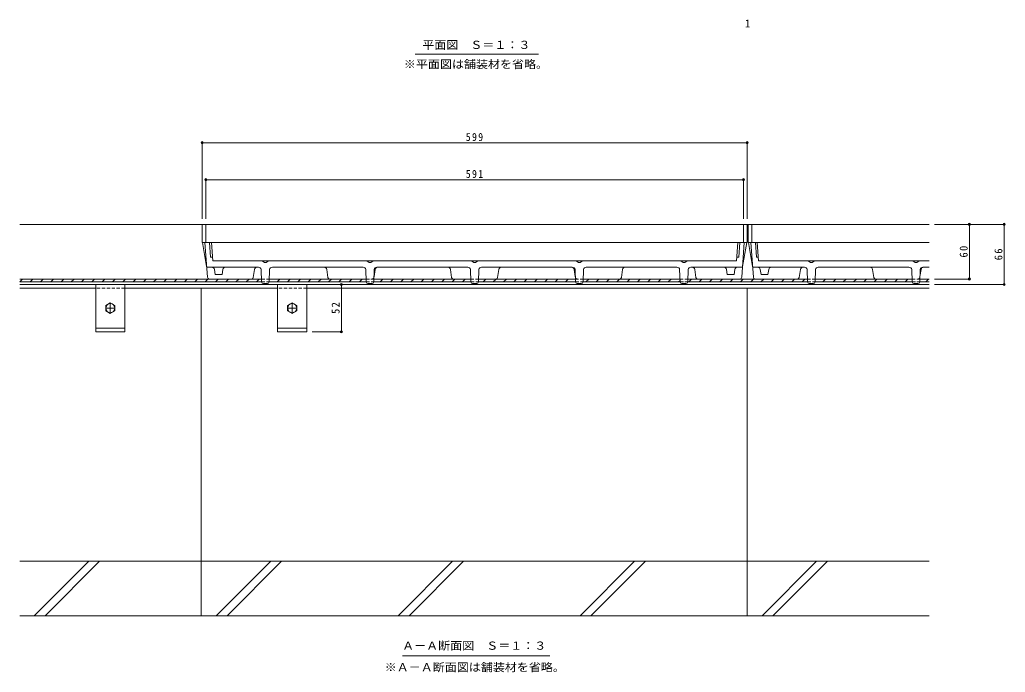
# Model space of a CAD drawing. Units: millimetres at full size, sheet at 1:3. Extents: x -1129 to 1149, y -824 to 763.
# Drawn here: x -1129 to -45, y -742 to -25 of the extents above; entities that cross this region are included whole.
import ezdxf
from ezdxf.enums import TextEntityAlignment as Align

# ---------------------------------------------------------------- set-up
doc = ezdxf.new("R2010")
doc.units = ezdxf.units.MM
doc.header["$LTSCALE"] = 3
doc.header["$PDMODE"] = 32
doc.header["$PDSIZE"] = 2.4
doc.linetypes.add('CHAIN1', pattern=[8, 5, -1, 1, -1])
doc.linetypes.add('DASHED1', pattern=[1.8, 1.2, -0.6])
for name, color, linetype, lineweight in [('4-0', 7, 'Continuous', 9), ('4-2', 3, 'Continuous', 9), ('4-4', 7, 'Continuous', 9), ('4-5', 7, 'Continuous', 9), ('4-6', 6, 'Continuous', 5), ('4-8', 3, 'Continuous', 9), ('4-A', 2, 'Continuous', 9), ('4-F', 6, 'Continuous', 5)]:
    doc.layers.add(name, color=color, linetype=linetype, lineweight=lineweight)
doc.styles.add('ＭＳ ゴシック', font='')
doc.styles.get('ＭＳ ゴシック').set_extended_font_data('MS Gothic')

msp = doc.modelspace()

# ---------------------------------------------------------------- linework, layer by layer
at = {"layer": '4-0'}
for p, q in [((-129.126, -249.949), (-1128.626, -249.949)), ((-129.126, -315.949), (-1128.626, -315.949))]:
    msp.add_line(p, q, dxfattribs=at)
at = {"layer": '4-2'}
for p, q in [((-329.126, -249.949), (-928.126, -249.949)), ((-928.126, -269.949), (-928.126, -249.949)), ((-924.126, -269.949), (-924.126, -249.949)), ((-333.126, -269.949), (-333.126, -249.949)), ((-329.126, -269.949), (-329.126, -249.949)), ((-129.126, -249.949), (-328.126, -249.949)), ((-328.126, -269.949), (-328.126, -249.949)), ((-324.126, -269.949), (-324.126, -249.949)), ((-928.126, -269.949), (-628.626, -269.949)), ((-923.199, -296.121), (-927.776, -269.949)), ((-922.259, -308.092), (-924.983, -269.949)), ((-918.827, -285.949), (-919.97, -269.949)), ((-916.536, -289.949), (-917.965, -269.949)), ((-329.126, -269.949), (-628.626, -269.949)), ((-340.715, -289.949), (-339.287, -269.949)), ((-338.424, -285.949), (-337.282, -269.949)), ((-334.993, -308.092), (-332.269, -269.949)), ((-334.053, -296.121), (-329.476, -269.949)), ((-328.126, -269.949), (-129.126, -269.949)), ((-323.199, -296.121), (-327.776, -269.949)), ((-322.259, -308.092), (-324.983, -269.949)), ((-318.828, -285.949), (-319.97, -269.949)), ((-316.536, -289.949), (-317.965, -269.949)), ((-918.827, -285.949), (-916.822, -285.949)), ((-916.536, -289.949), (-836.986, -289.949)), ((-859.626, -291.949), (-862.126, -289.949)), ((-859.626, -291.949), (-857.626, -291.949)), ((-855.126, -289.949), (-857.626, -291.949)), ((-836.986, -289.949), (-628.626, -289.949)), ((-744.626, -291.949), (-747.126, -289.949)), ((-744.626, -291.949), (-742.626, -291.949)), ((-740.126, -289.949), (-742.626, -291.949)), ((-629.626, -291.949), (-632.126, -289.949)), ((-629.626, -291.949), (-628.626, -291.949)), ((-420.266, -289.949), (-628.626, -289.949)), ((-627.626, -291.949), (-628.626, -291.949)), ((-627.626, -291.949), (-625.126, -289.949)), ((-517.126, -289.949), (-514.626, -291.949)), ((-512.626, -291.949), (-514.626, -291.949)), ((-512.626, -291.949), (-510.126, -289.949)), ((-340.715, -289.949), (-420.266, -289.949)), ((-402.126, -289.949), (-399.626, -291.949)), ((-397.626, -291.949), (-399.626, -291.949)), ((-397.626, -291.949), (-395.126, -289.949)), ((-338.424, -285.949), (-340.429, -285.949)), ((-318.828, -285.949), (-316.822, -285.949)), ((-316.536, -289.949), (-236.986, -289.949)), ((-259.626, -291.949), (-262.126, -289.949)), ((-259.626, -291.949), (-257.626, -291.949)), ((-255.126, -289.949), (-257.626, -291.949)), ((-236.986, -289.949), (-129.126, -289.949)), ((-144.626, -291.949), (-147.126, -289.949)), ((-144.626, -291.949), (-142.626, -291.949)), ((-140.126, -289.949), (-142.626, -291.949)), ((-922.214, -296.949), (-867.552, -296.949)), ((-914.663, -299.493), (-913.824, -304.949)), ((-905.446, -299.493), (-906.285, -304.949)), ((-871.865, -308.253), (-870.517, -299.493)), ((-866.274, -296.949), (-867.552, -296.949)), ((-862.845, -313.197), (-863.297, -299.577)), ((-853.954, -299.577), (-854.407, -313.197)), ((-850.977, -296.949), (-835.498, -296.949)), ((-752.552, -296.949), (-835.498, -296.949)), ((-789.887, -308.253), (-791.235, -299.493)), ((-751.274, -296.949), (-752.552, -296.949)), ((-747.845, -313.197), (-748.297, -299.577)), ((-738.954, -299.577), (-739.407, -313.197)), ((-739.209, -307.238), (-738.017, -299.493)), ((-735.978, -296.949), (-637.552, -296.949)), ((-653.887, -308.253), (-655.235, -299.493)), ((-636.274, -296.949), (-637.552, -296.949)), ((-632.845, -313.197), (-633.297, -299.577)), ((-624.407, -313.197), (-623.954, -299.577)), ((-620.978, -296.949), (-619.7, -296.949)), ((-521.274, -296.949), (-619.7, -296.949)), ((-603.365, -308.253), (-602.017, -299.493)), ((-518.043, -307.238), (-519.234, -299.493)), ((-518.297, -299.577), (-517.845, -313.197)), ((-509.407, -313.197), (-508.954, -299.577)), ((-505.978, -296.949), (-504.7, -296.949)), ((-504.7, -296.949), (-421.754, -296.949)), ((-467.365, -308.253), (-466.017, -299.493)), ((-406.274, -296.949), (-421.754, -296.949)), ((-403.297, -299.577), (-402.845, -313.197)), ((-394.407, -313.197), (-393.954, -299.577)), ((-390.977, -296.949), (-389.7, -296.949)), ((-335.038, -296.949), (-389.7, -296.949)), ((-385.387, -308.253), (-386.734, -299.493)), ((-351.806, -299.493), (-350.967, -304.949)), ((-342.589, -299.493), (-343.428, -304.949)), ((-322.214, -296.949), (-267.552, -296.949)), ((-314.663, -299.493), (-313.824, -304.949)), ((-305.446, -299.493), (-306.285, -304.949)), ((-271.865, -308.253), (-270.517, -299.493)), ((-266.274, -296.949), (-267.552, -296.949)), ((-262.845, -313.197), (-263.297, -299.577)), ((-253.954, -299.577), (-254.407, -313.197)), ((-250.977, -296.949), (-235.498, -296.949)), ((-189.887, -308.253), (-191.235, -299.493)), ((-147.845, -313.197), (-148.297, -299.577)), ((-138.954, -299.577), (-139.407, -313.197)), ((-139.209, -307.238), (-138.017, -299.493)), ((-135.978, -296.949), (-129.126, -296.949)), ((-920.264, -309.949), (-873.842, -309.949)), ((-913.824, -304.949), (-906.285, -304.949)), ((-336.988, -309.949), (-383.41, -309.949)), ((-343.428, -304.949), (-350.967, -304.949)), ((-320.264, -309.949), (-273.842, -309.949)), ((-313.824, -304.949), (-306.285, -304.949)), ((-856.391, -314.949), (-860.86, -314.949)), ((-741.391, -314.949), (-745.86, -314.949)), ((-628.626, -314.949), (-630.86, -314.949)), ((-628.626, -314.949), (-626.392, -314.949)), ((-515.86, -314.949), (-511.391, -314.949)), ((-400.86, -314.949), (-396.392, -314.949)), ((-256.392, -314.949), (-260.86, -314.949)), ((-141.391, -314.949), (-145.86, -314.949))]:
    msp.add_line(p, q, dxfattribs=at)
at = {"layer": '4-2', "linetype": 'DASHED1'}
for p, q in [((-739.209, -307.238), (-739.365, -308.253)), ((-517.887, -308.253), (-518.043, -307.238)), ((-139.365, -308.253), (-139.209, -307.238))]:
    msp.add_line(p, q, dxfattribs=at)
at = {"layer": '4-2'}
msp.add_lwpolyline([(-151.274, -296.949), (-152.552, -296.949), (-235.498, -296.949)], dxfattribs=at)
for centre, radius, start, end in [((-922.214, -295.949), 1, 189.91953, 270), ((-917.628, -299.949), 3, 8.74626, 90), ((-902.481, -299.949), 3, 90, 171.25374), ((-867.552, -299.949), 3, 90, 171.25383), ((-866.274, -299.949), 3, 7.12485, 90), ((-850.977, -299.949), 3, 90, 172.87503), ((-794.2, -299.949), 3, 8.74615, 90), ((-751.274, -299.949), 3, 7.12485, 90), ((-735.978, -299.949), 3, 90, 172.87503), ((-735.052, -299.949), 3, 90, 171.25385), ((-658.2, -299.949), 3, 8.74615, 90), ((-636.274, -299.949), 3, 7.12485, 90), ((-620.978, -299.949), 3, 90, 172.87515), ((-599.052, -299.949), 3, 90, 171.25385), ((-522.2, -299.949), 3, 8.74615, 90), ((-521.274, -299.949), 3, 7.12497, 90), ((-505.978, -299.949), 3, 90, 172.87515), ((-463.052, -299.949), 3, 90, 171.25385), ((-406.274, -299.949), 3, 7.12497, 90), ((-390.977, -299.949), 3, 90, 172.87515), ((-389.7, -299.949), 3, 8.74617, 90), ((-354.771, -299.949), 3, 8.74626, 90), ((-339.623, -299.949), 3, 90, 171.25374), ((-335.038, -295.949), 1, 270, 350.08047), ((-322.214, -295.949), 1, 189.91953, 270), ((-317.628, -299.949), 3, 8.74626, 90), ((-302.481, -299.949), 3, 90, 171.25374), ((-267.552, -299.949), 3, 90, 171.25383), ((-266.274, -299.949), 3, 7.12485, 90), ((-250.977, -299.949), 3, 90, 172.87503), ((-194.2, -299.949), 3, 8.74615, 90), ((-151.274, -299.949), 3, 7.12485, 90), ((-135.978, -299.949), 3, 90, 172.87503), ((-135.052, -299.949), 3, 90, 171.25385), ((-920.264, -307.949), 2, 184.08559, 270), ((-873.842, -307.949), 2, 270, 351.25389), ((-860.86, -312.949), 2, 187.12465, 270), ((-856.391, -312.949), 2, 270, 352.87511), ((-787.91, -307.949), 2, 188.74606, 270), ((-745.86, -312.949), 2, 187.12465, 270), ((-741.391, -312.949), 2, 270, 352.87511), ((-651.91, -307.949), 2, 188.74606, 270), ((-630.86, -312.949), 2, 187.12465, 270), ((-626.392, -312.949), 2, 270, 352.87535), ((-605.342, -307.949), 2, 270, 351.25394), ((-515.86, -312.949), 2, 187.12489, 270), ((-511.391, -312.949), 2, 270, 352.87535), ((-469.342, -307.949), 2, 270, 351.25394), ((-400.86, -312.949), 2, 187.12489, 270), ((-396.392, -312.949), 2, 270, 352.87535), ((-383.41, -307.949), 2, 188.74611, 270), ((-336.988, -307.949), 2, 270, 355.91441), ((-320.264, -307.949), 2, 184.08559, 270), ((-273.842, -307.949), 2, 270, 351.25389), ((-260.86, -312.949), 2, 187.12465, 270), ((-256.392, -312.949), 2, 270, 352.87511), ((-187.91, -307.949), 2, 188.74606, 270), ((-145.86, -312.949), 2, 187.12465, 270), ((-141.391, -312.949), 2, 270, 352.87511)]:
    msp.add_arc(centre, radius, start, end, dxfattribs=at)
at = {"layer": '4-2', "linetype": 'DASHED1'}
for centre, start, end in [((-741.342, -307.949), 270, 351.25394), ((-515.91, -307.949), 188.74606, 270), ((-141.342, -307.949), 270, 351.25394)]:
    msp.add_arc(centre, 2, start, end, dxfattribs=at)
at = {"layer": '4-4'}
for p, q in [((-928.126, -159.327), (-928.126, -243.949)), ((-928.126, -160.227), (-329.126, -160.227)), ((-329.126, -159.327), (-329.126, -243.949)), ((-924.126, -199.91), (-924.126, -243.949)), ((-924.126, -200.81), (-333.126, -200.81)), ((-333.126, -199.91), (-333.126, -243.949)), ((-45.713, -249.949), (-123.126, -249.949)), ((-84.847, -249.949), (-84.847, -309.949)), ((-46.613, -249.949), (-46.613, -315.949)), ((-83.947, -309.949), (-123.126, -309.949)), ((-775.104, -315.949), (-775.104, -367.949)), ((-45.713, -315.949), (-123.126, -315.949)), ((-774.204, -367.949), (-807.126, -367.949))]:
    msp.add_line(p, q, dxfattribs=at)
for p in [(-928.126, -160.227), (-329.126, -160.227), (-924.126, -200.81), (-333.126, -200.81), (-84.847, -249.949), (-46.613, -249.949), (-84.847, -309.949), (-775.104, -315.949), (-46.613, -315.949), (-775.104, -367.949)]:
    msp.add_point(p, dxfattribs=at)
at = {"layer": '4-5'}
for p, q in [((-693.819, -62.72), (-558.431, -62.72)), ((-708.091, -723.908), (-545.838, -723.908))]:
    msp.add_line(p, q, dxfattribs=at)
at = {"layer": '4-6'}
for p, q in [((-862.953, -309.949), (-1128.626, -309.949)), ((-862.853, -312.949), (-1128.626, -312.949)), ((-1128.439, -312.949), (-1125.439, -309.949)), ((-1117.139, -312.949), (-1114.139, -309.949)), ((-1105.839, -312.949), (-1102.839, -309.949)), ((-1094.539, -312.949), (-1091.539, -309.949)), ((-1083.239, -312.949), (-1080.239, -309.949)), ((-1071.939, -312.949), (-1068.939, -309.949)), ((-1060.639, -312.949), (-1057.639, -309.949)), ((-1049.325, -312.949), (-1046.325, -309.949)), ((-1038.012, -312.949), (-1035.012, -309.949)), ((-1026.698, -312.949), (-1023.698, -309.949)), ((-1015.384, -312.949), (-1012.384, -309.949)), ((-1004.071, -312.949), (-1001.071, -309.949)), ((-992.757, -312.949), (-989.757, -309.949)), ((-981.443, -312.949), (-978.443, -309.949)), ((-970.13, -312.949), (-967.13, -309.949)), ((-958.816, -312.949), (-955.816, -309.949)), ((-947.502, -312.949), (-944.502, -309.949)), ((-936.188, -312.949), (-933.188, -309.949)), ((-924.875, -312.949), (-921.875, -309.949)), ((-913.561, -312.949), (-910.561, -309.949)), ((-902.247, -312.949), (-899.247, -309.949)), ((-890.934, -312.949), (-887.934, -309.949)), ((-879.62, -312.949), (-876.62, -309.949)), ((-868.306, -312.949), (-865.306, -309.949)), ((-747.853, -312.949), (-854.399, -312.949)), ((-854.309, -310.266), (-853.992, -309.949)), ((-747.953, -309.949), (-854.299, -309.949)), ((-845.679, -312.949), (-842.679, -309.949)), ((-834.365, -312.949), (-831.365, -309.949)), ((-823.051, -312.949), (-820.051, -309.949)), ((-811.738, -312.949), (-808.738, -309.949)), ((-800.424, -312.949), (-797.424, -309.949)), ((-789.11, -312.949), (-786.11, -309.949)), ((-777.796, -312.949), (-774.796, -309.949)), ((-766.483, -312.949), (-763.483, -309.949)), ((-755.169, -312.949), (-752.169, -309.949)), ((-632.853, -312.949), (-739.398, -312.949)), ((-632.953, -309.949), (-739.299, -309.949)), ((-732.542, -312.949), (-729.542, -309.949)), ((-721.228, -312.949), (-718.228, -309.949)), ((-709.914, -312.949), (-706.914, -309.949)), ((-698.601, -312.949), (-695.601, -309.949)), ((-687.287, -312.949), (-684.287, -309.949)), ((-675.973, -312.949), (-672.973, -309.949)), ((-664.659, -312.949), (-661.659, -309.949)), ((-653.346, -312.949), (-650.346, -309.949)), ((-642.032, -312.949), (-639.032, -309.949)), ((-517.853, -312.949), (-624.399, -312.949)), ((-517.953, -309.949), (-624.299, -309.949)), ((-619.405, -312.949), (-616.405, -309.949)), ((-608.091, -312.949), (-605.091, -309.949)), ((-596.777, -312.949), (-593.777, -309.949)), ((-585.463, -312.949), (-582.463, -309.949)), ((-574.15, -312.949), (-571.15, -309.949)), ((-562.836, -312.949), (-559.836, -309.949)), ((-551.522, -312.949), (-548.522, -309.949)), ((-540.209, -312.949), (-537.209, -309.949)), ((-528.895, -312.949), (-525.895, -309.949)), ((-402.853, -312.949), (-509.399, -312.949)), ((-402.953, -309.949), (-509.299, -309.949)), ((-506.267, -312.949), (-503.267, -309.949)), ((-494.954, -312.949), (-491.954, -309.949)), ((-483.64, -312.949), (-480.64, -309.949)), ((-472.326, -312.949), (-469.326, -309.949)), ((-461.013, -312.949), (-458.013, -309.949)), ((-449.699, -312.949), (-446.699, -309.949)), ((-438.385, -312.949), (-435.385, -309.949)), ((-427.072, -312.949), (-424.072, -309.949)), ((-415.758, -312.949), (-412.758, -309.949)), ((-404.444, -312.949), (-402.904, -311.409)), ((-262.853, -312.949), (-394.399, -312.949)), ((-262.953, -309.949), (-394.299, -309.949)), ((-393.13, -312.949), (-390.13, -309.949)), ((-381.817, -312.949), (-378.817, -309.949)), ((-370.503, -312.949), (-367.503, -309.949)), ((-359.189, -312.949), (-356.189, -309.949)), ((-347.876, -312.949), (-344.876, -309.949)), ((-336.562, -312.949), (-333.562, -309.949)), ((-325.248, -312.949), (-322.248, -309.949)), ((-313.934, -312.949), (-310.934, -309.949)), ((-302.621, -312.949), (-299.621, -309.949)), ((-291.307, -312.949), (-288.307, -309.949)), ((-279.993, -312.949), (-276.993, -309.949)), ((-268.68, -312.949), (-265.68, -309.949)), ((-147.853, -312.949), (-254.399, -312.949)), ((-147.953, -309.949), (-254.299, -309.949)), ((-246.052, -312.949), (-243.052, -309.949)), ((-234.738, -312.949), (-231.738, -309.949)), ((-223.425, -312.949), (-220.425, -309.949)), ((-212.111, -312.949), (-209.111, -309.949)), ((-200.797, -312.949), (-197.797, -309.949)), ((-189.484, -312.949), (-186.484, -309.949)), ((-178.17, -312.949), (-175.17, -309.949)), ((-166.856, -312.949), (-163.856, -309.949)), ((-155.543, -312.949), (-152.543, -309.949)), ((-129.126, -312.949), (-139.399, -312.949)), ((-129.126, -309.949), (-139.299, -309.949)), ((-132.915, -312.949), (-129.915, -309.949)), ((-1045.126, -319.949), (-1128.626, -319.949)), ((-845.126, -319.949), (-1013.126, -319.949)), ((-929.126, -319.949), (-929.126, -679.949)), ((-129.126, -319.949), (-813.126, -319.949)), ((-329.126, -319.949), (-329.126, -679.949)), ((-129.126, -619.949), (-1128.626, -619.949)), ((-129.126, -679.949), (-1128.626, -679.949))]:
    msp.add_line(p, q, dxfattribs=at)
at = {"layer": '4-6', "linetype": 'DASHED1'}
for p, q in [((-862.953, -309.949), (-853.992, -309.949)), ((-862.853, -312.949), (-854.399, -312.949)), ((-747.953, -309.949), (-739.299, -309.949)), ((-747.853, -312.949), (-739.398, -312.949)), ((-632.953, -309.949), (-624.299, -309.949)), ((-632.853, -312.949), (-624.399, -312.949)), ((-517.953, -309.949), (-509.299, -309.949)), ((-517.853, -312.949), (-509.399, -312.949)), ((-402.953, -309.949), (-394.299, -309.949)), ((-402.853, -312.949), (-394.399, -312.949)), ((-262.953, -309.949), (-254.299, -309.949)), ((-262.853, -312.949), (-254.399, -312.949)), ((-147.953, -309.949), (-139.299, -309.949)), ((-147.853, -312.949), (-139.399, -312.949))]:
    msp.add_line(p, q, dxfattribs=at)
at = {"layer": '4-8'}
for p, q in [((-1045.126, -315.949), (-1045.126, -367.949)), ((-1013.126, -315.949), (-1013.126, -367.949)), ((-845.126, -315.949), (-845.126, -367.949)), ((-813.126, -315.949), (-813.126, -367.949)), ((-1013.126, -363.949), (-1045.126, -363.949)), ((-1013.126, -367.949), (-1045.126, -367.949)), ((-813.126, -363.949), (-845.126, -363.949)), ((-813.126, -367.949), (-845.126, -367.949))]:
    msp.add_line(p, q, dxfattribs=at)
at = {"layer": '4-8', "linetype": 'DASHED1'}
for p, q in [((-1013.126, -319.949), (-1045.126, -319.949)), ((-813.126, -319.949), (-845.126, -319.949))]:
    msp.add_line(p, q, dxfattribs=at)
at = {"layer": '4-8', "linetype": 'CHAIN1'}
for p, q in [((-1034.126, -341.951), (-1024.126, -341.951)), ((-1029.126, -336.177), (-1029.126, -347.724)), ((-834.126, -341.951), (-824.126, -341.951)), ((-829.126, -336.177), (-829.126, -347.724))]:
    msp.add_line(p, q, dxfattribs=at)
at = {"layer": '4-A'}
for points in [[(-1034.126, -339.064), (-1034.126, -344.837), (-1029.126, -347.724), (-1024.126, -344.837), (-1024.126, -339.064), (-1029.126, -336.177)], [(-834.126, -339.064), (-834.126, -344.837), (-829.126, -347.724), (-824.126, -344.837), (-824.126, -339.064), (-829.126, -336.177)]]:
    msp.add_lwpolyline(points, close=True, dxfattribs=at)
for centre in [(-1029.126, -341.951), (-829.126, -341.951)]:
    msp.add_circle(centre, 5, dxfattribs=at)
at = {"layer": '4-F'}
for p, q in [((-1052.784, -619.949), (-1112.784, -679.949)), ((-1040.763, -619.949), (-1100.763, -679.949)), ((-912.784, -679.949), (-852.784, -619.949)), ((-900.763, -679.949), (-840.763, -619.949)), ((-712.784, -679.949), (-652.784, -619.949)), ((-700.763, -679.949), (-640.763, -619.949)), ((-512.784, -679.949), (-452.784, -619.949)), ((-500.763, -679.949), (-440.763, -619.949)), ((-252.784, -619.949), (-312.784, -679.949)), ((-240.763, -619.949), (-300.763, -679.949))]:
    msp.add_line(p, q, dxfattribs=at)

# ---------------------------------------------------------------- texts
at = {"layer": '4-4', "color": 2, "style": 'ＭＳ ゴシック'}
msp.add_text('1', height=8.798, dxfattribs=at).set_placement((-331.625, -36.23), align=Align.BOTTOM_LEFT)
at = {"layer": '4-4', "color": 2, "char_height": 8.798, "attachment_point": 7, "style": 'ＭＳ ゴシック'}
for s, insert in [('\\T1.27;\\W0.9;599', (-638.376, -158.427)), ('\\T1.27;\\W0.9;591', (-638.376, -199.01))]:
    msp.add_mtext(s, dxfattribs=dict(at, insert=insert))
at = {"layer": '4-4', "color": 2, "char_height": 8.798, "attachment_point": 7, "rotation": 90, "style": 'ＭＳ ゴシック'}
for s, insert in [('\\T1.27;\\W0.95;60', (-86.647, -286.324)), ('\\T1.27;\\W0.95;66', (-48.413, -289.324)), ('\\T1.27;\\W0.95;52', (-776.904, -348.324))]:
    msp.add_mtext(s, dxfattribs=dict(at, insert=insert))
at = {"layer": '4-5', "color": 2, "style": 'ＭＳ ゴシック', "width": 1.1}
for s, p in [('平面図\u3000Ｓ＝１：３', (-686.148, -59.809)), ('※平面図は舗装材を省略。', (-706.398, -81.025)), ('Ａ－Ａ断面図\u3000Ｓ＝１：３', (-708.299, -719.951)), ('※Ａ－Ａ断面図は舗装材を省略。', (-727.465, -743.631))]:
    msp.add_text(s, height=8.798, dxfattribs=at).set_placement(p, align=Align.BOTTOM_LEFT)

doc.saveas('drawing.dxf')
